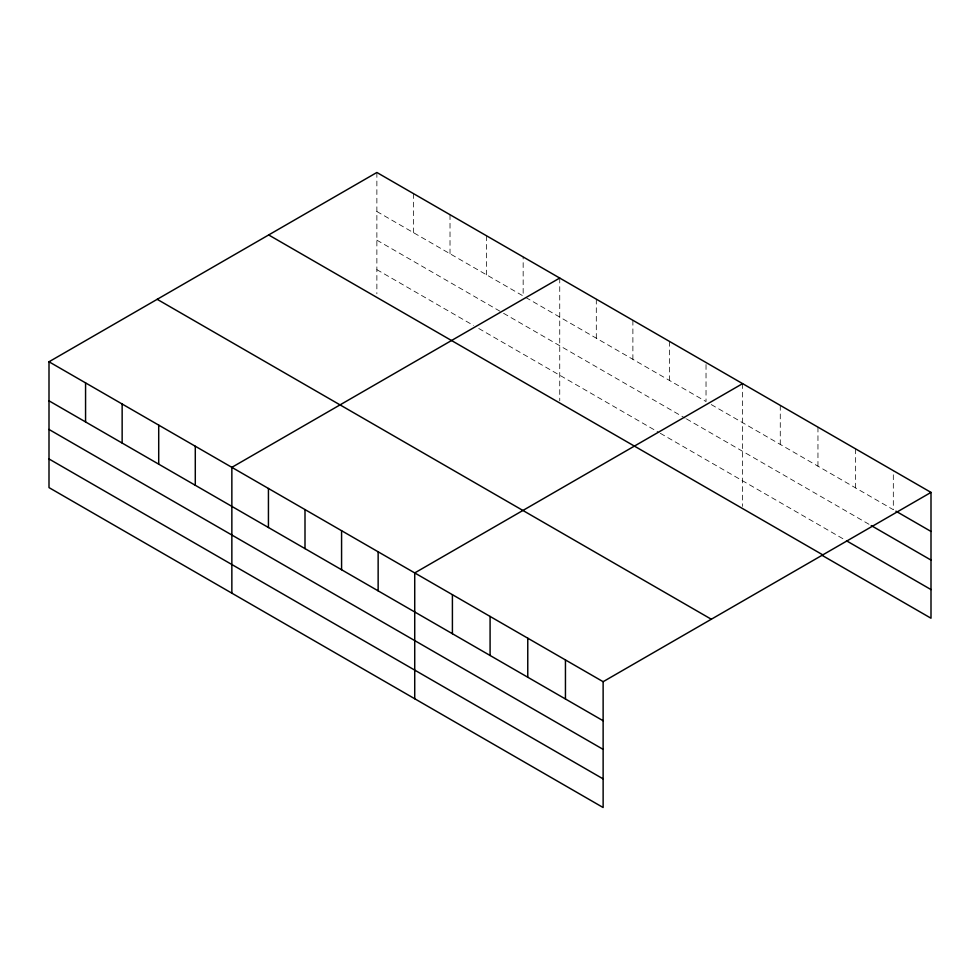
<?xml version="1.0" encoding="UTF-8"?>
<svg xmlns="http://www.w3.org/2000/svg" width="980" height="980" viewBox="0 0 980 980"><rect width="100%" height="100%" fill="white"/><g stroke="black" fill="none" stroke-linecap="round" stroke-linejoin="round"><path stroke-width="0.73" stroke-dasharray="4.9 3.68" d="M376.871 211.521L523.161 295.972L523.161 256.944M525.782 297.479L706.029 401.555L706.029 362.514M711.247 404.569L893.319 509.686L893.319 470.645M376.871 240.161L502.262 312.546M503.573 313.306L685.13 418.117M686.429 418.877L869.934 524.815M376.871 269.659L473.536 325.47M478.755 328.484L659.001 432.548M660.312 433.295L845.25 540.066M855.638 448.889L855.638 487.93M817.957 427.133L817.957 466.174M780.276 405.389L780.276 444.418M742.595 383.633L742.595 506.427M669.45 341.395L669.45 380.436M632.884 320.288L632.884 359.317M596.306 299.17L596.306 338.21M559.739 278.05L559.739 400.857M486.595 235.825L486.595 274.865M450.016 214.706L450.016 253.746M413.45 193.599L413.45 232.628M376.871 172.48L376.871 293.779"/><path stroke-width="1.47" d="M49 361.779L603.129 681.7L603.129 807.52L49 487.599L49 361.779L376.871 172.48L931 492.401L931 618.221L821.853 555.207M559.739 278.05L231.856 467.35L231.856 593.17M742.595 383.633L414.724 572.933L414.724 698.74M603.129 681.7L931 492.401M895.916 511.18L931 531.442M871.232 525.574L931 560.07M846.548 540.825L931 589.58M268.679 234.955L822.796 554.876M157.204 299.317L711.321 619.238M49 400.82L603.129 720.741M49 429.448L603.129 749.369M49 458.959L603.129 778.88M565.448 659.944L565.448 698.985M527.767 638.188L527.767 677.229M490.086 616.432L490.086 655.473M452.405 594.676L452.405 633.717M378.145 551.813L378.145 590.854M341.579 530.695L341.579 569.735M305 509.588L305 548.616M268.434 488.469L268.434 527.51M195.29 446.243L195.29 485.272M158.711 425.124L158.711 464.165M122.145 404.005L122.145 443.046M85.566 382.898L85.566 421.927"/></g></svg>
